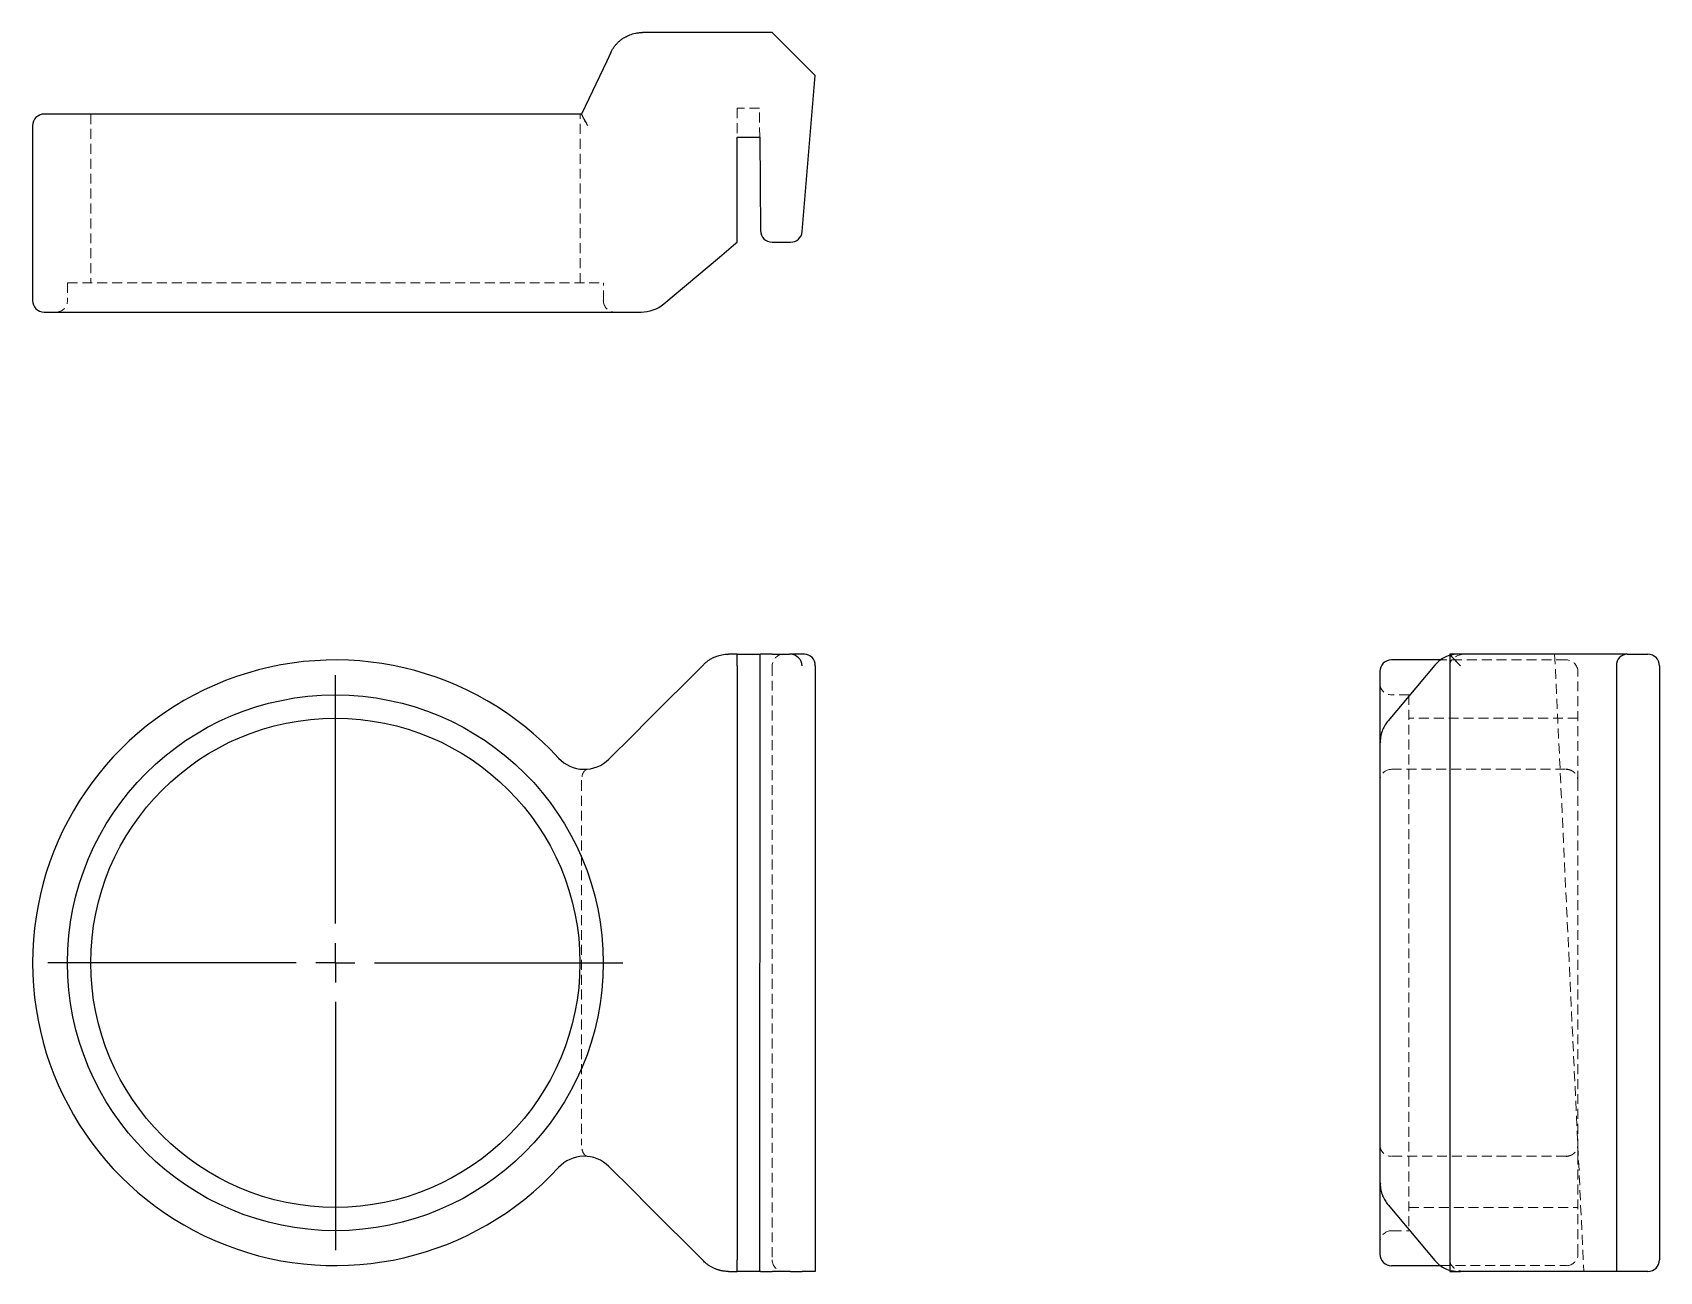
# Model space of a CAD drawing. Header units: millimetres. Extents: x 33 to 241, y 18 to 176.
import ezdxf

# ---------------------------------------------------------------- set-up
doc = ezdxf.new("R2010")
doc.units = ezdxf.units.MM
doc.linetypes.add('HIDDEN', pattern=[1.905, 1.27, -0.635])
doc.layers.add('10', color=7, linetype='Continuous')

# ---------------------------------------------------------------- blocks, each defined once
blk = doc.blocks.new('SW_CENTERMARKSYMBOL_0')
at = {"layer": '10', "color": 0}
for p, q in [((0, 5), (0, 36.73)), ((0, 0), (0, 2.5)), ((-5, 0), (-36.73, 0)), ((0, 0), (-2.5, 0)), ((0, 0), (0, -2.5)), ((0, 0), (2.5, 0)), ((5, 0), (36.73, 0)), ((0, -5), (0, -36.73))]:
    blk.add_line(p, q, dxfattribs=at)

msp = doc.modelspace()

# ---------------------------------------------------------------- linework, layer by layer
at = {"color": 7, "linetype": 'Continuous', "lineweight": 25}
for p, q in [((119.81, 175.86), (110.91, 175.86)), ((121.91, 175.86), (119.81, 175.86)), ((127.5, 175.86), (121.91, 175.86)), ((128.99, 174.37), (127.5, 175.86)), ((106.88, 173.31), (106.36, 172.21)), ((131.62, 171.74), (128.99, 174.37)), ((106.36, 172.21), (103.15, 165.44)), ((133, 170.36), (131.62, 171.74)), ((131.34, 150.44), (133, 170.36)), ((99.11, 165.44), (34.49, 165.44)), ((103.15, 165.44), (99.11, 165.44)), ((33, 163.95), (33, 141.63)), ((123.04, 162.47), (125.9, 162.47)), ((123.04, 151.01), (123.04, 162.47)), ((125.9, 162.47), (126, 150.55)), ((123.04, 149.07), (123.04, 151.01)), ((120.76, 147.16), (122.87, 148.93)), ((122.87, 148.93), (123.04, 149.07)), ((127.49, 149.07), (129.73, 149.07)), ((129.73, 149.07), (129.86, 149.07)), ((113.64, 141.19), (120.76, 147.16)), ((34.49, 140.14), (99.11, 140.14)), ((99.11, 140.14), (107.7, 140.14)), ((107.7, 140.14), (110.77, 140.14)), ((123.04, 96.44), (121.91, 96.44)), ((123.04, 94.95), (123.04, 96.44)), ((123.04, 96.44), (125.9, 96.44)), ((125.9, 96.44), (125.87, 17.56)), ((125.9, 96.44), (126, 96.44)), ((127.49, 96.44), (126, 96.44)), ((127.49, 96.44), (129.73, 96.44)), ((131.62, 96.44), (129.73, 96.44)), ((212.89, 95.69), (206.63, 95.69)), ((214.07, 96.44), (214.07, 96.43)), ((236.74, 96.44), (214.07, 96.44)), ((214.07, 96.43), (214.07, 17.56)), ((236.74, 96.44), (239.37, 96.44)), ((118.76, 95.13), (111.63, 88.01)), ((123.04, 94.95), (123.04, 19.05)), ((133, 94.95), (133, 17.56)), ((205.14, 94.21), (205.14, 85.04)), ((212.16, 95.04), (206.19, 87.91)), ((235.36, 94.95), (235.36, 17.56)), ((240.86, 94.95), (240.86, 19.05)), ((111.63, 88.01), (109.72, 86.1)), ((109.72, 86.1), (106.65, 83.03)), ((205.2, 85.25), (205.14, 85.04)), ((205.14, 85.04), (205.14, 28.96)), ((106.65, 30.97), (109.72, 27.9)), ((109.72, 27.9), (111.63, 25.99)), ((205.14, 28.96), (205.2, 28.75)), ((205.14, 28.96), (205.14, 19.79)), ((111.63, 25.99), (118.76, 18.87)), ((206.19, 26.09), (212.16, 18.96)), ((123.04, 17.56), (123.04, 19.05)), ((121.91, 17.56), (123.04, 17.56)), ((125.87, 17.56), (123.04, 17.56)), ((126, 17.56), (125.87, 17.56)), ((126, 17.56), (127.49, 17.56)), ((129.86, 17.56), (127.49, 17.56)), ((129.86, 17.56), (131.34, 17.56)), ((133, 17.56), (131.34, 17.56)), ((206.63, 18.31), (212.89, 18.31)), ((214.07, 17.56), (215.44, 17.56)), ((235.36, 17.56), (215.44, 17.56)), ((239.37, 17.56), (235.36, 17.56))]:
    msp.add_line(p, q, dxfattribs=at)
at = {"color": 7, "linetype": 'HIDDEN', "lineweight": 18}
for p, q in [((40.44, 165.44), (40.44, 143.86)), ((102.95, 143.86), (102.95, 165.44)), ((123.04, 166.19), (123.04, 162.47)), ((125.87, 166.19), (123.04, 166.19)), ((125.9, 162.47), (125.87, 166.19)), ((37.46, 143.86), (105.93, 143.86)), ((37.46, 143.86), (37.46, 141.63)), ((105.93, 141.63), (105.93, 143.86)), ((228.95, 95.69), (212.89, 95.69)), ((214.82, 96.42), (214.07, 96.28)), ((227.47, 96.44), (231.19, 17.56)), ((127.5, 94.95), (127.5, 19.05)), ((230.44, 82.16), (230.44, 94.21)), ((208.86, 91.23), (206.63, 91.23)), ((208.86, 91.23), (208.86, 57)), ((230.44, 88.25), (208.86, 88.25)), ((206.63, 81.72), (228.95, 81.72)), ((229.72, 81.5), (229.78, 81.47)), ((230.44, 80.24), (230.44, 82.16)), ((103.15, 80.24), (103.15, 33.76)), ((230.44, 80.24), (230.44, 33.76)), ((208.86, 57), (208.86, 22.77)), ((230.44, 31.84), (230.44, 33.76)), ((228.95, 32.28), (206.63, 32.28)), ((230.44, 19.79), (230.44, 31.84)), ((208.86, 25.75), (230.44, 25.75)), ((206.63, 22.77), (208.86, 22.77)), ((212.89, 18.31), (228.95, 18.31)), ((214.07, 17.72), (214.82, 17.58))]:
    msp.add_line(p, q, dxfattribs=at)
at = {"color": 7, "linetype": 'Continuous', "lineweight": 25}
for radius in [34.23, 31.25]:
    msp.add_circle((71.69, 57), radius, dxfattribs=at)
for centre, radius, start, end in [((34.49, 163.95), 1.49, 90, 180), ((127.49, 150.56), 1.49, 180.4982, 270), ((129.86, 150.56), 1.49, 270, 355.2364), ((34.49, 141.63), 1.49, 180, 270), ((71.69, 57), 38.69, 42.5441, 317.4559), ((206.63, 94.21), 1.49, 90, 180), ((239.37, 94.95), 1.49, 0, 90), ((103.49, 86.18), 4.46, 222.5441, 315), ((103.49, 27.82), 4.46, 45, 137.4559), ((206.63, 19.79), 1.49, 180, 270), ((239.37, 19.05), 1.49, 270, 0)]:
    msp.add_arc(centre, radius, start, end, dxfattribs=at)
at = {"color": 7, "linetype": 'HIDDEN', "lineweight": 18}
for centre, start, end in [((35.98, 141.63), 270, 0), ((107.41, 141.63), 180, 270), ((128.99, 94.95), 90, 180), ((228.95, 94.21), 0, 90), ((206.63, 92.72), 180, 270), ((206.63, 80.23), 90, 180), ((228.95, 80.23), 67.0214, 90), ((206.63, 33.77), 180, 270), ((228.95, 33.77), 270, 286.6608), ((228.95, 33.77), 292.1284, 303.6782), ((206.63, 21.28), 90, 180), ((128.99, 19.05), 180, 270), ((228.95, 19.79), 270, 0)]:
    msp.add_arc(centre, 1.49, start, end, dxfattribs=at)
at = {"color": 7, "linetype": 'Continuous', "lineweight": 25}
for centre, major_axis, ratio, start_param, end_param in [((129.73, 94.95), (1.49, 0), 0.996546, 1.487655, 1.570796), ((129.86, 94.95), (-1.1, 1.1), 0.920133, 3.968561, 5.456217), ((131.62, 94.95), (0, 1.49), 0.926277, 4.712389, 6.283185), ((215.56, 94.95), (1.49, -1.49), 0.041595, 3.183163, 4.670818), ((236.74, 94.95), (0, 1.49), 0.926277, 0, 1.570796)]:
    msp.add_ellipse(centre, major_axis=major_axis, ratio=ratio, start_param=start_param, end_param=end_param, dxfattribs=at)
at = {"color": 7, "linetype": 'HIDDEN', "lineweight": 18}
for centre, start_param, end_param in [((216.01, 94.95), 4.712389, 6.283185), ((216.01, 19.05), 0, 1.570796)]:
    msp.add_ellipse(centre, major_axis=(-1.94, 0), ratio=0.766044, start_param=start_param, end_param=end_param, dxfattribs=at)
at = {"color": 7, "linetype": 'Continuous', "lineweight": 25}
for points, knots in [([(106.88, 173.31), (106.91, 173.36), (106.96, 173.48), (107.06, 173.65), (107.16, 173.82), (107.28, 173.99), (107.4, 174.16), (107.53, 174.32), (107.68, 174.47), (107.83, 174.62), (107.99, 174.77), (108.16, 174.91), (108.34, 175.04), (108.53, 175.18), (108.76, 175.31), (109.02, 175.44), (109.32, 175.57), (109.66, 175.69), (110.04, 175.78), (110.46, 175.85), (110.76, 175.86), (110.91, 175.86)], [0, 0, 0, 0, 0.035279, 0.071363, 0.108272, 0.146024, 0.184638, 0.22413, 0.264515, 0.305807, 0.348021, 0.391169, 0.435263, 0.480314, 0.532509, 0.592038, 0.658912, 0.73314, 0.814728, 0.90368, 1, 1, 1, 1]), ([(103.95, 163.95), (103.92, 164), (103.87, 164.08), (103.8, 164.2), (103.75, 164.31), (103.7, 164.4), (103.62, 164.54), (103.51, 164.73), (103.4, 164.93), (103.32, 165.08), (103.26, 165.2), (103.21, 165.3), (103.18, 165.37), (103.15, 165.42), (103.15, 165.43), (103.15, 165.44)], [0, 0, 0, 0, 0.06369, 0.120744, 0.171175, 0.214981, 0.252151, 0.384599, 0.502536, 0.587253, 0.670793, 0.753439, 0.835544, 0.917548, 1, 1, 1, 1]), ([(118.76, 95.13), (118.8, 95.18), (118.9, 95.27), (119.06, 95.41), (119.22, 95.54), (119.4, 95.67), (119.58, 95.79), (119.78, 95.9), (119.99, 96.01), (120.21, 96.1), (120.46, 96.2), (120.75, 96.29), (121.09, 96.37), (121.49, 96.43), (121.77, 96.43), (121.91, 96.44)], [0, 0, 0, 0, 0.055005, 0.111838, 0.170509, 0.231031, 0.293412, 0.357662, 0.423788, 0.4918, 0.565983, 0.653891, 0.75553, 0.870899, 1, 1, 1, 1]), ([(214.07, 96.28), (214.06, 96.28), (213.79, 96.23), (213.31, 95.99), (212.67, 95.58), (212.33, 95.21), (212.16, 95.03)], [0, 0, 0, 0, 0.017332, 0.366211, 0.694717, 1, 1, 1, 1]), ([(206.19, 87.91), (206.05, 87.74), (205.77, 87.36), (205.45, 86.73), (205.22, 86.01), (205.19, 85.51), (205.17, 85.25)], [0, 0, 0, 0, 0.200183, 0.43329, 0.700045, 1, 1, 1, 1]), ([(205.17, 28.75), (205.19, 28.49), (205.22, 27.99), (205.45, 27.27), (205.77, 26.64), (206.05, 26.26), (206.19, 26.09)], [0, 0, 0, 0, 0.299954, 0.56671, 0.799818, 1, 1, 1, 1]), ([(121.91, 17.56), (121.84, 17.56), (121.71, 17.56), (121.51, 17.58), (121.32, 17.6), (121.15, 17.63), (120.98, 17.66), (120.83, 17.69), (120.68, 17.73), (120.55, 17.77), (120.42, 17.82), (120.31, 17.86), (120.12, 17.93), (119.86, 18.05), (119.55, 18.23), (119.26, 18.43), (118.99, 18.64), (118.83, 18.79), (118.76, 18.87)], [0, 0, 0, 0, 0.060399, 0.117959, 0.17268, 0.224563, 0.273606, 0.319812, 0.36318, 0.40371, 0.441402, 0.476259, 0.508279, 0.616173, 0.719257, 0.817562, 0.911129, 1, 1, 1, 1]), ([(212.16, 18.97), (212.33, 18.79), (212.67, 18.42), (213.31, 18.01), (213.79, 17.77), (214.06, 17.72), (214.07, 17.72)], [0, 0, 0, 0, 0.3052831, 0.633789, 0.9826676, 1, 1, 1, 1])]:
    msp.add_open_spline(points, degree=3, knots=knots, dxfattribs=at)
msp.add_open_spline([(110.77, 140.14), (111.81, 140.14), (112.85, 140.52), (113.64, 141.19)], degree=3, dxfattribs=at)
at = {"color": 7, "linetype": 'HIDDEN', "lineweight": 18}
for points, knots in [([(103.95, 81.74), (103.92, 81.74), (103.87, 81.73), (103.8, 81.71), (103.75, 81.68), (103.7, 81.66), (103.62, 81.6), (103.51, 81.51), (103.4, 81.36), (103.32, 81.21), (103.26, 81.06), (103.21, 80.89), (103.18, 80.71), (103.15, 80.51), (103.15, 80.38), (103.15, 80.32)], [0, 0, 0, 0, 0.06369, 0.120744, 0.171175, 0.214981, 0.252151, 0.384599, 0.502536, 0.587253, 0.670793, 0.753439, 0.835544, 0.917548, 1, 1, 1, 1]), ([(228.95, 81.74), (229, 81.74), (229.08, 81.73), (229.2, 81.71), (229.31, 81.68), (229.4, 81.66), (229.54, 81.6), (229.73, 81.51), (229.93, 81.36), (230.08, 81.21), (230.2, 81.06), (230.3, 80.89), (230.37, 80.71), (230.42, 80.51), (230.43, 80.38), (230.44, 80.32)], [0, 0, 0, 0, 0.06369, 0.120744, 0.171175, 0.214981, 0.252151, 0.384599, 0.502536, 0.587253, 0.670793, 0.753439, 0.835544, 0.917548, 1, 1, 1, 1]), ([(103.95, 32.26), (103.92, 32.26), (103.88, 32.27), (103.81, 32.29), (103.75, 32.32), (103.69, 32.35), (103.64, 32.38), (103.59, 32.43), (103.54, 32.47), (103.5, 32.51), (103.46, 32.56), (103.43, 32.61), (103.38, 32.68), (103.32, 32.79), (103.26, 32.95), (103.21, 33.12), (103.17, 33.3), (103.15, 33.49), (103.15, 33.62), (103.15, 33.68)], [0, 0, 0, 0, 0.058214, 0.113771, 0.166734, 0.21715, 0.265056, 0.310486, 0.35347, 0.394041, 0.432233, 0.468084, 0.501636, 0.589669, 0.674837, 0.757828, 0.839267, 0.91977, 1, 1, 1, 1]), ([(228.95, 32.26), (228.99, 32.26), (229.07, 32.27), (229.19, 32.29), (229.3, 32.32), (229.4, 32.35), (229.5, 32.38), (229.59, 32.43), (229.67, 32.47), (229.75, 32.51), (229.82, 32.56), (229.88, 32.61), (229.97, 32.68), (230.08, 32.79), (230.2, 32.95), (230.3, 33.12), (230.37, 33.3), (230.42, 33.49), (230.43, 33.62), (230.44, 33.68)], [0, 0, 0, 0, 0.058214, 0.113771, 0.166734, 0.21715, 0.265056, 0.310486, 0.35347, 0.394041, 0.432233, 0.468084, 0.501636, 0.589669, 0.674837, 0.757828, 0.839267, 0.91977, 1, 1, 1, 1])]:
    msp.add_open_spline(points, degree=3, knots=knots, dxfattribs=at)
for points in [[(103.15, 80.32), (103.15, 80.29), (103.15, 80.26), (103.15, 80.24)], [(230.44, 80.32), (230.44, 80.29), (230.44, 80.26), (230.44, 80.24)], [(103.15, 33.76), (103.15, 33.74), (103.15, 33.71), (103.15, 33.68)], [(230.44, 33.76), (230.44, 33.74), (230.44, 33.71), (230.44, 33.68)]]:
    msp.add_open_spline(points, degree=3, dxfattribs=at)

# ---------------------------------------------------------------- block references
at = {"layer": '10'}
msp.add_blockref('SW_CENTERMARKSYMBOL_0', (71.69, 57), dxfattribs=at)

doc.saveas('drawing.dxf')
